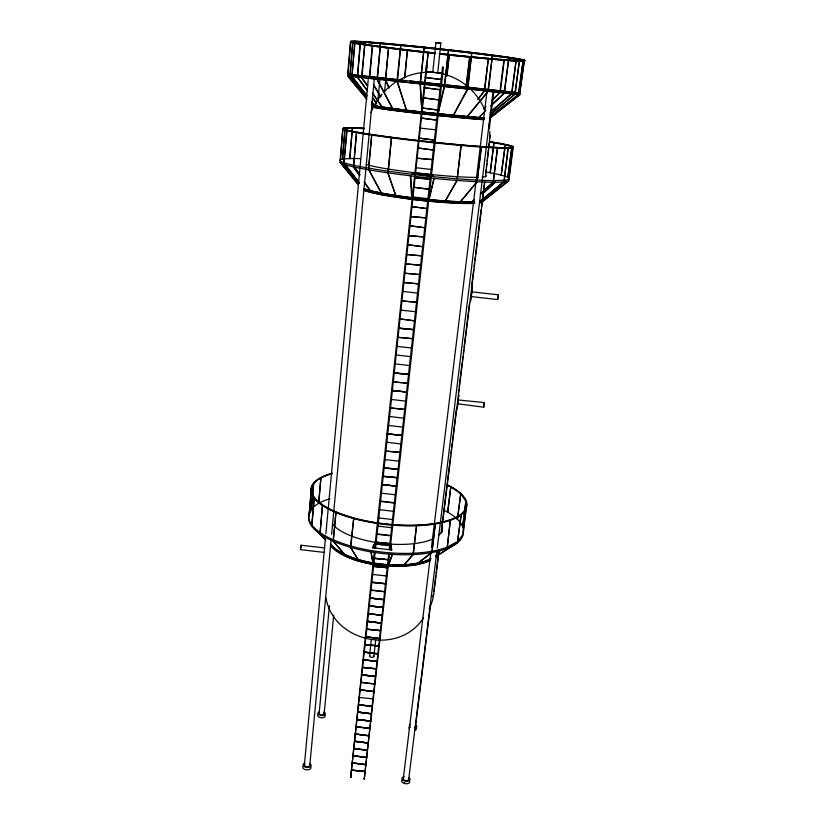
<?xml version="1.0" encoding="UTF-8"?>
<svg xmlns="http://www.w3.org/2000/svg" width="825" height="825" viewBox="0 0 825 825"><rect width="100%" height="100%" fill="white"/><g stroke="black" fill="none" stroke-linecap="round" stroke-linejoin="round"><path stroke-width="1.24" d="M483.852 405.219L484.316 402.641L483.78 407.21L457.762 403.796M470.498 300.816C470.735 304.27 473.777 275.694 471.518 291.101M471.529 292.504L471.683 291.802L471.488 294.092M457.194 408.066L457.205 409.056L458.834 394.866L458.422 396.938M497.815 299.083L498.444 294.824L471.653 291.823M435.188 523.885L432.073 551.193L435.404 523.813M458.287 399.97L484.285 402.59M490.091 135.187L485.482 176.725M483.749 406.364L483.749 407.21M308.787 516.728L311.427 490.545M340.086 160.648L342.798 129.133L340.426 160.679M365.207 41.828L361.659 75.828L347.624 74.25L350.604 41.436L348.15 74.343M309.117 516.79L311.046 490.555M413.16 553.08L416.543 525.597L413.511 553.101M330.66 545.325C349.346 563.753 378.108 566.022 403.054 566.125L413.181 554.544M311.149 509.603L313.624 483.698L311.53 509.613M345.17 128.38L342.427 159.328L344.871 128.339M352.945 42.302L350.12 74.549L352.543 42.25M311.778 524.638L314.191 497.867L312.025 524.597M347.088 130.628L343.963 162.7L346.675 130.597M352.038 74.776L355.111 41.312M318.491 503.446L320.904 477.943L318.759 503.559M349.573 158.617L352.409 128.195L349.955 158.648M360.412 43.684L357.586 75.353L360.082 43.642M322.379 505.426L320.11 532.486L322.565 505.354M353.482 165.206L356.503 132.608L353.832 165.237M362.103 75.879L364.825 41.797M304.394 764.806L325.627 536.374M325.865 533.806L368.363 78.22M369.425 76.632L372.323 45.457M369.806 76.673L372.653 45.499M309.787 765.456L331.134 539.602M331.619 534.466L374.333 78.87M333.166 539.684L335.961 512.366L333.548 539.694M368.476 168.114L371.714 135.083L368.775 168.166M377.19 77.529L380.562 43.003L377.603 77.571M319.141 713.254L329.443 605.674M377.871 99.763L379.974 79.282M385.471 78.365L388.678 47.623M324.122 713.842L333.702 615.233M384.594 91.441L385.698 79.891L389.225 87.924M385.842 78.406L388.451 47.592M350.553 545.872L353.719 518.43L350.965 545.913M388.039 171.157L391.463 137.816L388.358 171.188M397.155 79.705L400.775 44.849L397.629 79.757M470.693 298.372L470.858 296.68M497.898 298.073L498.403 294.783M404.498 77.859L407.457 49.913L404.91 77.901M420.214 82.211L424.194 47.19L420.626 82.253M372.838 548.068L375.179 542.644L390.761 544.448L391.844 549.966L372.436 547.728L375.179 542.644M414.367 174.395L414.542 172.765L431.692 174.653L433.414 176.014L412.036 173.662L414.542 172.765M375.148 552.028L350.666 777.511L374.282 551.925M374.694 548.089L426.432 65.515L427.041 65.588L375.561 548.182M425.762 72.507L428.196 52.295L426.174 72.548M351.45 770.241L365.114 771.458L351.471 770.003M352.213 763.094L365.857 764.713L352.265 762.702M352.976 755.917L366.651 757.546L353.028 755.525M353.739 748.718L367.445 750.337L353.791 748.327M354.513 741.479L368.239 743.108L354.564 741.087M355.286 734.219L369.043 735.848L355.338 733.827M369.868 728.403L356.07 726.928L369.899 728.166M356.843 719.606L370.662 721.236L356.895 719.214M357.627 712.253L371.477 713.883L357.679 711.862M358.421 704.87L372.292 706.499L358.463 704.478M359.205 697.445L373.127 698.94M359.999 689.999L373.931 691.639L360.051 689.618M360.803 682.523L374.777 684.028L360.845 682.131M361.597 675.015L375.592 676.655L361.649 674.623M376.437 668.982L362.402 667.477L376.468 668.724M363.206 659.897L377.262 661.547L363.258 659.515M364.021 652.297L378.097 653.947L364.073 651.905M364.836 644.655L378.984 645.923L364.867 644.408M365.65 636.993L379.789 638.643L365.702 636.601M366.475 629.289L380.686 630.558L366.496 629.032M367.3 621.555L381.501 623.205L367.342 621.163M368.125 613.779L382.357 615.44L368.177 613.398M368.961 605.983L383.223 607.643L369.002 605.591M369.796 598.146L384.079 599.806L369.837 597.764M370.631 590.277L384.966 591.814M385.842 583.914L371.477 582.368L385.873 583.657M372.323 574.437L386.719 575.984M373.168 566.466L387.626 567.744L373.189 566.342M374.024 558.453L388.513 559.742L374.045 558.339M375.736 542.334L390.297 543.634L375.757 542.221M376.602 534.229L391.153 535.899M377.479 526.082L392.05 527.752M378.345 517.894L392.958 519.575M379.222 509.675L393.865 511.356M380.098 501.414L394.773 503.106M380.985 493.123L395.691 494.814M381.872 484.801L396.66 486.111L381.892 484.698M382.769 476.427L397.578 477.747L382.779 476.334M383.666 468.022L398.506 469.343L383.677 467.93M384.563 459.587L399.413 461.185M385.461 451.11L400.383 452.43L385.481 451.017M386.42 442.221L401.311 444.005M387.286 434.032L402.27 435.363L387.296 433.95M388.204 425.442L403.167 427.144M389.163 416.439L404.157 418.223M390.06 408.055L405.127 409.478L390.091 407.767M390.978 399.424L406.044 401.136M391.906 390.679L407.055 392.019L391.916 390.607M392.844 381.892L408.024 383.233L392.855 381.81M393.783 373.055L409.004 374.406L393.803 372.983M394.773 363.825L409.973 365.609M395.722 354.915L410.963 356.699M396.629 346.325L411.912 348.047M397.588 337.332L412.954 338.683L397.609 337.27M398.558 328.298L413.954 329.66L398.568 328.237M400.496 310.097L415.934 311.767M401.466 300.939L416.976 302.301L401.486 300.877M402.497 291.369L417.986 293.153M408.437 235.599L424.194 236.981L408.447 235.558M410.468 216.532L426.308 217.924L410.479 216.49M412.562 196.928L428.423 198.701M414.593 177.839L430.578 179.242L414.604 177.818M415.676 167.702L431.661 169.486M416.687 158.214L432.754 159.627L416.697 158.194M419.904 128.081L436.033 129.855M403.188 566.053L412.964 554.472M369.538 656.092L371.26 640.169M433.507 72.394L432.733 72.291L435.93 42.622L440.808 43.117L437.745 72.837L434.899 72.507M458.164 401.373L457.782 404.188M373.859 656.514L375.726 639.458M389.627 553.688L364.258 779.13L388.75 553.596M389.183 549.749L442.458 67.258M419.017 283.862L403.435 282.49L419.007 283.913M420.038 274.57L404.425 273.199L420.028 274.622M421.07 265.238L405.426 263.866L421.07 265.289M422.111 255.863L406.426 254.482L422.101 255.915M439.343 99.969L423.112 97.866L439.343 99.969M390.05 549.852L443.448 67.361L442.52 67.258L443.427 67.361M391.483 550.223L390.761 544.448M431.516 176.282L431.692 174.653M444.376 84.831L448.552 49.83L444.788 84.882M446.614 76.044L449.295 54.584L447.026 76.096M466.073 85.831L469.765 56.657L466.476 85.883M461.299 145.478L457.205 178.798L460.886 145.437M467.6 87.357L471.828 52.532L468.043 87.409M301.012 547.47L301.125 545.253L324.658 547.944M484.43 89.121L488.39 58.4L484.842 89.162M403.301 778.656L430.846 552.461M431.475 547.346L487.028 91.132L491.999 91.678M488.091 89.574L492.453 55.11L488.534 89.626M481.552 147.118L477.262 180.097L481.14 147.067M408.726 779.295L436.951 550.564M437.26 548.017L493.051 91.781M415.532 726.413L430.66 603.807M489.318 128.71L493.762 91.657M433.847 591.195L435.744 575.881M436.064 573.323L438.756 551.626M441.282 531.197L447.294 482.697M447.604 480.14L450.615 455.885M450.924 453.338L451.399 449.501M451.718 446.954L452.193 443.118M452.512 440.571L456.462 408.653M458.36 393.339L458.834 389.503M459.154 386.956L462.155 362.701M462.474 360.143L462.949 356.317M463.268 353.76L463.743 349.934M464.052 347.377L469.59 302.703M471.488 287.389L473.705 269.517M474.024 266.96L474.499 263.134M474.808 260.576L475.282 256.75M475.602 254.193L477.025 242.705M477.345 240.157L477.819 236.321M478.129 233.774L481.14 209.519M481.449 206.962L481.924 203.136M482.243 200.578L484.461 182.707M485.564 173.776L486.038 169.94M486.358 167.392L486.832 163.556M487.142 161.009L488.565 149.521M488.885 146.963L489.359 143.138M439.271 549.553L433.723 594.248L432.455 600.693L429.258 608.778M441.323 532.96L484.853 181.83M447.831 512.243L450.77 487.07L447.542 512.294M490.205 172.755L493.938 142.859L490.163 172.776M500.043 90.822L503.941 59.699M500.455 90.863L504.343 59.74M504.292 91.328L508.901 57.368L504.673 91.369M330.062 498.702A77.797 28.576 6.2 0 0 335.662 540.808A77.797 28.576 6.2 0 0 447.284 547.13L450.326 520.09L447.315 547.119L457.731 541.417L462.938 534.538L466.331 508.355L466.135 501.239L460.804 494.01A78.344 27.07 6.2 0 0 446.789 484.966M493.329 180.572L497.485 148.046L493.525 180.613M511.706 92.091L516.13 60.514L512.129 92.142L410.025 81.036M460.804 494.01L457.205 519.451M489.627 142.158A85.852 3.939 6.2 0 1 505.447 144.942L501.177 175.271L505.044 144.901L512.067 146.633L513.15 147.778L509.066 179.231L504.168 180.304L508.303 148.273L512.975 147.768M457.566 519.472L460.608 494.072M515.017 92.483L519.626 59.101L515.388 92.524M332.392 473.54A78.344 27.07 6.2 0 0 346.727 516.502A78.344 27.07 6.2 0 0 461.144 514.852L457.576 541.447L461.144 514.852L466.331 508.344M493.123 180.562L504.199 180.304L507.932 148.242M518.502 92.843L523.091 60.699L518.925 92.885M465.754 501.239L462.577 527.092L466.115 501.229M507.695 177.488L511.923 146.613L507.973 177.499M443.685 509.994A77.797 28.576 6.2 0 1 462.938 534.538L465.96 508.334M508.726 179.2L512.717 147.737M519.719 92.988L524.38 60.225L519.822 92.998M388.327 566.002L392.401 554.194L388.173 566.002M471.374 294.999L471.106 296.567L497.836 299.568M388.513 559.742L374.076 558.071M387.626 567.744L373.22 566.084M391.194 535.518L376.654 533.847M390.256 544.015L375.787 541.953M394.824 502.724L380.15 501.043M396.66 486.111L381.923 484.419M398.506 469.343L383.707 467.651M397.578 477.747L382.81 476.056M402.27 435.363L387.327 433.661M407.055 392.019L391.947 390.308M409.004 374.406L393.834 372.694M413.954 329.66L398.599 327.927M370.683 589.896L384.986 591.68M371.518 581.986L385.853 583.77M371.064 551.781L373.209 564.248L370.899 551.688M300.764 549.017L300.578 549.646L324.122 552.399M358.648 560.959L350.481 547.181L359.019 560.917M483.316 119.573L437.281 115.448L444.139 86.522M437.704 115.49L444.562 86.563M477.293 181.737L459.205 203.29L428.371 201.125L434.053 178.365L428.794 201.166L411.881 199.279M346.294 556.483L333.125 541.004L346.418 556.535M420.791 111.932L394.082 108.735L393.504 110.354L383.13 108.931L373.333 107.147L371.714 105.188M363.877 778.841L364.691 778.934M350.295 777.222L351.11 777.325M370.858 112.736L373.261 107.281M467.868 89.09L452.471 116.995L467.455 89.038M457.174 180.438L444.458 202.476L456.916 180.397M301.084 545.222L300.537 549.667M423.472 617.904C399.176 656.092 333.413 642.355 325.937 597.774M436.002 556.679L457.132 542.695M478.118 98.68L484.646 90.647L477.757 99.732M436.26 555.668L438.89 552.203M403.136 566.105L416.398 564.609L427.237 561.495M432.022 552.482L416.408 564.475M487.936 91.245L465.939 118.253L488.338 91.286M476.871 181.696L459.195 203.27M484.172 108.333L485.915 106.559M492.009 100.33L499.847 92.328L510.819 93.545M483.718 109.271L485.461 107.487M492.432 100.372L500.27 92.369L494.268 91.709M383.264 92.513L389.256 86.749M485.832 110.416L477.17 119.192M491.298 105.177L504.353 92.998M478.098 118.326L484.461 112.21M490.834 106.105L504.488 93.008L361.463 77.468L367.269 85.862M473.859 199.98L470.25 203.373L474.035 203.218M480.171 194.04L493.226 182.201M470.394 203.404L474.303 200.032M480.614 194.092L492.845 182.181M482.893 193.225L495.206 181.964M483.316 193.277L495.619 182.016M311.603 525.855L325.844 540.014M311.943 525.948L325.463 540.024M490.627 111.767L511.51 93.627M490.112 112.643L511.892 93.668M490.05 114.665L514.748 94.091L520.049 94.628L490.081 118.099M490.493 114.716L515.202 94.143L504.178 92.977M480.078 201.259L503.9 181.861L479.531 202.125M482.563 199.485L504.384 181.448M481.996 200.351L505.797 180.685M490.246 116.789L518.533 94.421M490.679 116.83L518.739 94.442M481.934 201.826L508.757 180.768L482.367 201.877L479.5 202.672M489.648 118.047L519.812 94.597M416.089 564.475L431.65 552.379M435.641 556.576L457.452 542.633M427.267 561.608L429.454 560.402M375.076 105.352L374.096 105.6L394.082 108.735M440.952 43.178L436.023 42.652M411.757 199.279L410.355 175.766M396.309 197.144L387.884 172.807L396.33 197.165M371.652 192.503L364.289 190.307M411.995 199.289L382.088 194.782L368.827 169.795L382.511 194.813L371.302 192.462L364.103 182.201M353.647 166.877L359.525 175.075M359.123 183.346L343.953 164.268M340.013 162.216L358.524 184.666M465.527 203.362L470.642 203.404M336.92 551.038L330.526 544.717M427.494 72.26L427.082 72.239A63.298 61.401 -84.3 0 0 398.186 80.613M354.771 41.281L352.11 74.786M432.743 72.291L434.517 72.466M420.038 83.903L421.998 113.778L420.441 83.944M484.162 117.965L422.039 112.076M493.164 180.562L493.474 180.593A85.192 6.136 6.2 0 1 372.384 168.785A85.192 6.136 6.2 0 1 360.35 158.617M397.042 81.386L407.003 112.035L393.463 110.354L376.994 79.19L393.69 110.364M372.302 93.204L383.512 108.972L372.756 93.256M427.041 65.588L426.092 65.484M508.757 179.18L509.066 179.231A85.192 6.136 6.2 0 0 485.935 171.94M421.369 84.037L423.968 84.284M385.234 79.86L382.594 79.582M374.663 78.911L370.373 78.447M347.624 74.25L400.579 79.963M493.814 91.668L493.092 91.585M437.322 72.858L442.912 73.394L427.546 71.734L433.373 72.425M421.554 82.304L424.143 82.582M366.888 99.33L347.573 75.89L366.517 98.402M367.001 96.03L351.976 76.405L347.49 75.879L366.785 77.87M351.471 76.343L361.67 77.488M397.413 81.427L406.632 110.808M399.929 79.922L396.505 79.551L403.208 80.293M468.992 87.429L471.426 87.698L468.641 87.378M366.331 96.927L349.552 76.065L366.764 96.979M357.421 76.88L367.331 90.42M375.437 78.798L380.387 79.324M385.615 79.891L384.976 79.829M361.567 77.478L367.723 85.913M456.823 87.79L419.636 83.758M458.009 87.914L471.096 89.275M361.618 75.787L520.266 92.998L512.191 92.111M396.65 81.077L385.327 79.85L388.812 87.873M421.761 113.757L437.528 115.459M474.726 89.554L479.676 90.1M482.151 90.368L487.039 90.905M381.841 79.499L379.882 79.282M418.419 83.624L398.444 81.417M419.265 174.941L422.947 175.343M426.618 175.746L430.289 176.148M441.674 84.49L443.685 84.707M519.533 94.576L511.995 93.679M368.981 78.293L368.198 78.21M375.035 543.995L390.607 545.789M369.817 597.877L384.11 599.548M369.817 598.022L384.099 599.682M368.981 605.715L383.243 607.375M368.981 605.859L383.233 607.509M368.156 613.522L382.377 615.316M367.321 621.287L381.521 622.947M367.321 621.421L381.511 623.081M366.496 629.155L380.655 630.805M365.681 636.735L379.809 638.509M364.856 644.531L378.964 646.171M364.052 652.039L378.128 653.689M364.042 652.163L378.118 653.812M363.237 659.649L377.272 661.413M362.433 667.219L376.448 668.869M375.612 676.407L361.628 674.768L375.602 676.521M360.03 689.752L373.952 691.505M358.442 704.622L372.312 706.355M357.658 712.006L371.498 713.635M357.648 712.109L371.487 713.738M356.874 719.359L370.683 720.988M356.864 719.462L370.683 721.091M356.091 726.681L369.878 728.31M355.317 733.982L369.064 735.694M354.544 741.242L368.27 742.871M354.533 741.335L368.259 742.954M353.77 748.471L367.465 750.183M352.997 755.679L366.661 757.391M352.234 762.857L365.877 764.558M351.471 770.086L365.083 771.695M441.488 86.192L443.489 86.439M421.977 113.767L406.612 111.994M439.591 73.343L443.262 73.992A63.298 61.401 -84.3 0 1 468.847 87.594M319.863 533.744L325.194 539.23M371.343 104.259L372.952 106.208M358.091 184.625L339.983 162.226A85.161 6.239 6.2 0 0 422.4 177.189A85.161 6.239 6.2 0 0 508.86 180.788M371.559 102.939L373.952 105.92M371.931 103.888L373.529 105.878M351.997 76.405L366.671 95.102M372.075 101.98L375.932 106.899M371.632 101.939L375.499 106.858M343.736 164.257L358.689 183.305M344.84 163.907L358.957 182.15M344.407 163.866L359.318 183.119M372.653 97.701L376.448 102.908M357.029 76.838L367.661 91.41M372.23 97.659L376.788 103.909M364.547 182.243L371.704 192.493M353.358 166.825L359.081 175.034M354.998 167.516L360.061 174.848M353.853 166.423L359.638 174.807M373.642 84.727L380.913 96.731M373.22 84.676L380.5 96.68M410.767 175.818L412.18 199.33M471.405 90.018A63.298 61.401 -84.3 0 1 485.028 110.56M488.936 124.224A63.298 61.401 -84.3 0 1 489.565 128.927M489.741 131.299A63.298 61.401 -84.3 0 1 489.772 138.414M374.241 106.054A63.298 61.401 -84.3 0 1 382.099 94.256M389.575 86.738A63.298 61.401 -84.3 0 1 396.186 81.84M433.331 594.443A54.718 50.242 8.8 0 1 432.857 596.588M439.808 550.1A56.224 21.625 6.2 0 1 436.188 556.669M430.103 560.629A56.224 21.625 6.2 0 1 375.303 564.764A56.224 21.625 6.2 0 1 330.309 545.346M439.436 551.038A56.244 21.574 6.2 0 1 436.343 555.369M430.258 559.319A56.244 21.574 6.2 0 1 375.447 563.434A56.244 21.574 6.2 0 1 330.433 544.046M439.086 550.976A55.883 21.429 6.2 0 1 436.012 555.287M431.135 558.628A55.883 21.429 6.2 0 1 376.561 563.444A55.883 21.429 6.2 0 1 330.773 544.026M390.545 545.469A56.523 20.8 6.2 0 1 385.419 545.047M382.841 544.768A56.523 20.8 6.2 0 1 378.984 544.273M442.179 528.041A56.523 20.8 6.2 0 1 441.757 532.383M442.066 525.659A56.543 20.749 6.2 0 1 439.003 535.085M432.733 539.014A56.543 20.749 6.2 0 1 386.853 543.819M384.275 543.572A56.543 20.749 6.2 0 1 380.407 543.108M377.85 542.747A56.543 20.749 6.2 0 1 332.341 523.844M463.351 532.125A77.767 28.648 6.2 0 1 386.657 553.926A77.767 28.648 6.2 0 1 308.612 518.079M309.179 514.367A77.767 28.648 6.2 0 1 311.035 510.871M446.841 484.595A78.344 27.039 6.2 0 1 442.747 522.122A78.344 27.039 6.2 0 1 333.95 511.252A78.344 27.039 6.2 0 1 332.444 473.158M447.583 485.183A77.88 26.885 6.2 0 1 442.107 522.029A77.88 26.885 6.2 0 1 334.816 511.376A77.88 26.885 6.2 0 1 331.454 473.663M350.512 41.425A87.667 2.351 6.2 0 1 439.601 48.84A87.667 2.351 6.2 0 1 524.741 60.442A87.667 2.351 6.2 0 1 439.312 53.532A87.151 2.331 6.2 0 0 512.377 57.915A87.151 2.331 6.2 0 0 362.948 41.683A87.151 2.331 6.2 0 0 435.559 53.109A87.667 2.351 6.2 0 1 352.461 42.25M484.327 119.697A58.74 1.475 6.2 0 1 413.273 112.808A58.74 1.475 6.2 0 1 373.55 106.786M484.522 118.078A58.761 1.403 6.2 0 1 421.802 112.087M420.502 111.942A58.761 1.403 6.2 0 1 375.664 105.239M483.78 117.985A57.956 1.382 6.2 0 1 421.936 112.087M420.647 111.942A57.956 1.382 6.2 0 1 376.406 105.322M323.926 713.151A2.516 1.33 4.7 0 1 323.018 714.749A2.516 1.33 4.7 0 1 319.811 714.368A2.516 1.33 4.7 0 1 319.615 712.645M324.854 715.162A3.764 2.001 4.7 0 1 321.492 717.781A3.764 2.001 4.7 0 1 317.924 714.832M323.854 712.078A3.774 2.001 4.7 0 1 324.452 715.048A3.774 2.001 4.7 0 1 318.904 714.78A3.774 2.001 4.7 0 1 319.285 711.851M415.769 725.01A3.785 2.011 7.9 0 1 414.8 728.093M410.272 727.227A3.785 2.011 7.9 0 1 410.458 724.391M415.46 726.062A2.527 1.341 7.9 0 1 414.738 727.279M416.068 727.712A3.785 2.021 7.9 0 1 414.521 730.311M409.427 728.96A3.785 2.021 7.9 0 1 409.571 726.938M309.787 765.043A2.723 1.557 4.1 0 1 306.415 766.611A2.723 1.557 4.1 0 1 304.93 764.084M310.623 766.755A4.084 2.341 4.1 0 1 306.91 769.849A4.084 2.341 4.1 0 1 303.105 766.425M309.54 763.383A4.084 2.341 4.1 0 1 310.128 766.848A4.084 2.341 4.1 0 1 304.105 766.59A4.084 2.341 4.1 0 1 304.59 763.166M482.367 200.382A61.524 5.723 6.2 0 1 480.263 202.775M474.849 203.352A61.524 5.723 6.2 0 1 415.594 199.805A61.524 5.723 6.2 0 1 363.835 190.297M482.563 198.866A61.545 5.651 6.2 0 1 480.449 201.228M473.818 201.836A61.545 5.651 6.2 0 1 414.593 198.062A61.545 5.651 6.2 0 1 363.98 188.739M482.182 198.825A61.163 5.62 6.2 0 1 481.171 200.929M474.695 201.723A61.163 5.62 6.2 0 1 415.81 198.165A61.163 5.62 6.2 0 1 364.351 188.77M485.482 175.251A61.906 4.455 6.2 0 1 482.089 177.2M478.026 177.375A61.906 4.455 6.2 0 1 418.461 173.157A61.906 4.455 6.2 0 1 366.269 164.474M508.313 148.283A85.852 3.939 6.2 0 1 384.233 136.878A85.852 3.939 6.2 0 1 364.526 128.7M489.689 141.714A85.862 3.908 6.2 0 1 488.802 147.097A85.862 3.908 6.2 0 1 369.61 134.269A85.862 3.908 6.2 0 1 364.578 128.246M490.452 141.869A85.346 3.877 6.2 0 1 488.163 147.025A85.346 3.877 6.2 0 1 370.6 134.392A85.346 3.877 6.2 0 1 363.557 128.226M409.004 777.655A4.104 2.362 8.2 0 1 408.509 781.1A4.104 2.362 8.2 0 1 402.59 779.934A4.104 2.362 8.2 0 1 404.126 776.696M408.416 778.47A2.733 1.578 8.2 0 1 407.674 780.388A2.733 1.578 8.2 0 1 404.188 779.976A2.733 1.578 8.2 0 1 403.724 777.913M404.92 782.77A2.733 1.578 8.2 0 1 404.271 782.543M409.695 781.192A4.094 2.362 8.2 0 1 405.034 783.626A4.094 2.362 8.2 0 1 402.291 779.738M373.312 655.72A2.176 1.042 6.2 0 1 373.209 657.164A2.176 1.042 6.2 0 1 370.219 656.917A2.176 1.042 6.2 0 1 370.054 655.462M399.568 318.852L414.923 320.884L399.568 318.852M407.468 244.705L423.112 246.757L407.468 244.705M409.499 225.73L425.215 227.793L409.499 225.73M411.541 206.57L427.329 208.642L411.541 206.57M413.593 187.234L429.464 189.307L413.593 187.234M417.78 147.984L433.806 150.078L417.77 148.005M418.842 138.064L434.899 140.157L418.832 138.074M420.967 118.058L437.116 120.161L420.967 118.068M422.049 107.982L438.23 110.086L422.039 107.992M424.205 87.687L440.468 89.791L424.205 87.687M425.287 77.457L441.602 79.571L425.287 77.457M362.897 42.199A87.141 2.3 6.2 0 0 435.507 53.573A87.656 2.31 6.2 0 1 362.453 42.147A87.656 2.31 6.2 0 1 512.768 58.462A87.656 2.31 6.2 0 1 439.261 53.986A87.141 2.3 6.2 0 0 512.315 58.42A87.141 2.3 6.2 0 0 362.897 42.199"/></g></svg>
